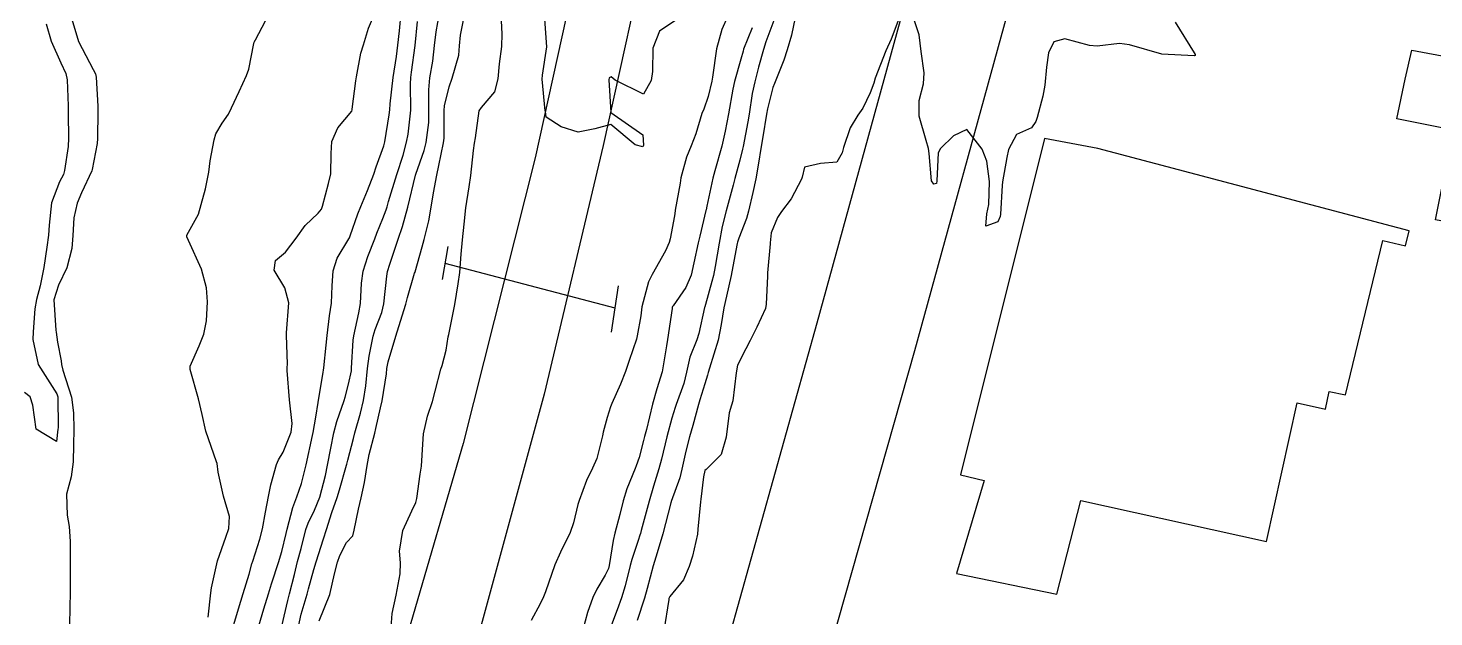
# Model space of a CAD drawing. Header units: metres. Extents: x 298520 to 308411, y 7433745 to 7450750.
# Drawn here: x 300859.5 to 300946.3, y 7447151.6 to 7447188 of the extents above; entities that cross this region are included whole.
import ezdxf

# ---------------------------------------------------------------- set-up
doc = ezdxf.new("R2010")
doc.units = ezdxf.units.M
doc.header["$LTSCALE"] = 10
for name, color, linetype in [('Curvas de Nivel 1m', 11, 'Continuous'), ('Curvas de Nivel 5m', 15, 'Continuous'), ('Edificações', 30, 'Continuous'), ('Linha Férrea', 251, 'TRACKS'), ('Pórtico', 62, 'Continuous'), ('Vias Primárias', 230, 'Continuous')]:
    doc.layers.add(name, color=color, linetype=linetype)
doc.linetypes.add('TRACKS', pattern='A,0.15,[130,ltypeshp.shx,S=0.25,R=0,X=0,Y=0],0.15', length=0.3)

msp = doc.modelspace()

# ---------------------------------------------------------------- linework, layer by layer
at = {"layer": 'Curvas de Nivel 1m', "flags": 128}
for points, elevation in [([(300873.721, 7447151.064), (300874.044, 7447152.12), (300874.323, 7447153.058), (300874.506, 7447153.67), (300874.957, 7447155.052), (300875, 7447155.187), (300875.142, 7447155.676), (300875.422, 7447156.784), (300875.477, 7447157.047), (300875.826, 7447158.394), (300876.065, 7447159.041), (300876.361, 7447159.873), (300876.66, 7447161.028), (300877.049, 7447162.841), (300877.08, 7447163.022), (300877.243, 7447163.98), (300877.387, 7447164.883), (300877.411, 7447165.018), (300877.681, 7447166.612), (300877.741, 7447167.015), (300877.895, 7447168.416), (300877.942, 7447169.014), (300878.099, 7447170.228), (300878.211, 7447171.011), (300878.264, 7447172.086), (300878.315, 7447173.01), (300878.562, 7447173.807), (300879.29, 7447175.001), (300879.321, 7447175.053), (300879.376, 7447175.179), (300879.851, 7447176.54), (300880.022, 7447176.994), (300880.432, 7447177.971), (300880.826, 7447178.986), (300880.974, 7447179.438), (300881.441, 7447180.744), (300881.501, 7447180.979), (300881.783, 7447182.66), (300881.813, 7447182.975), (300881.837, 7447183.335), (300882.021, 7447184.972), (300882.222, 7447186.26), (300882.319, 7447186.968), (300882.41, 7447187.845), (300882.525, 7447188.965)], 671), ([(300876.182, 7447151.039), (300876.35, 7447151.788), (300876.705, 7447153.034), (300876.794, 7447153.355), (300877.128, 7447154.549), (300877.276, 7447155.028), (300877.73, 7447156.446), (300877.91, 7447157.019), (300878.244, 7447158.084), (300878.56, 7447159.009), (300878.711, 7447159.484), (300879.14, 7447161.001), (300879.154, 7447161.06), (300879.216, 7447161.303), (300879.565, 7447162.661), (300879.659, 7447162.996), (300880.015, 7447164.222), (300880.198, 7447164.991), (300880.345, 7447165.911), (300880.444, 7447166.988), (300880.532, 7447167.746), (300880.784, 7447168.985), (300880.904, 7447169.387), (300881.318, 7447170.45), (300881.458, 7447170.978), (300881.637, 7447172.688), (300881.68, 7447172.975), (300881.815, 7447173.431), (300882.336, 7447174.966), (300882.598, 7447175.749), (300882.937, 7447176.957), (300883.408, 7447178.936), (300883.423, 7447178.981), (300883.937, 7447180.446), (300884.055, 7447180.944), (300884.222, 7447182.182), (300884.237, 7447182.942), (300884.223, 7447184.205), (300884.296, 7447184.942), (300884.466, 7447185.983), (300884.577, 7447186.939), (300884.683, 7447187.786), (300884.885, 7447188.937)], 673), ([(300877.453, 7447151.381), (300878.116, 7447153.015), (300878.408, 7447154.293), (300878.581, 7447155.008), (300878.723, 7447155.423), (300879.151, 7447156.222), (300879.523, 7447156.631), (300879.62, 7447156.995), (300879.875, 7447158.294), (300880.04, 7447158.991), (300880.245, 7447159.942), (300880.415, 7447160.988), (300880.538, 7447161.668), (300880.885, 7447162.983), (300880.952, 7447163.267), (300881.249, 7447164.554), (300881.345, 7447164.979), (300881.612, 7447166.641), (300881.635, 7447166.975), (300881.712, 7447167.398), (300882.189, 7447168.967), (300882.591, 7447170.237), (300882.801, 7447170.958), (300882.909, 7447171.377), (300883.352, 7447172.881), (300883.374, 7447172.928), (300883.38, 7447172.95), (300883.823, 7447174.491), (300883.943, 7447174.944), (300884.235, 7447176.097), (300884.379, 7447176.94), (300884.511, 7447177.84), (300884.715, 7447178.937), (300884.846, 7447179.519), (300885.137, 7447180.933), (300885.167, 7447181.213), (300885.183, 7447182.933), (300885.202, 7447183.206), (300885.488, 7447184.39), (300885.672, 7447184.927), (300886.086, 7447186.35), (300886.132, 7447186.921), (300886.189, 7447187.58), (300886.445, 7447188.916)], 674), ([(300899.54, 7447188.54), (300898.475, 7447187.83), (300898.072, 7447186.782), (300898.045, 7447185.329), (300897.954, 7447184.783), (300897.484, 7447183.942), (300895.738, 7447184.808), (300895.495, 7447185.015), (300895.371, 7447184.935), (300895.35, 7447184.811), (300895.473, 7447182.81), (300897.452, 7447181.429), (300897.487, 7447180.789), (300897.442, 7447180.675), (300896.966, 7447180.795), (300895.462, 7447182.06), (300894.48, 7447181.798), (300893.454, 7447181.586), (300892.395, 7447181.91), (300891.468, 7447182.503), (300891.431, 7447182.86), (300891.424, 7447182.91), (300891.226, 7447184.863), (300891.244, 7447185.116), (300891.523, 7447186.86), (300891.381, 7447188.862)], 676), ([(300862.179, 7447188.561), (300862.582, 7447187.199), (300863.497, 7447185.454), (300863.636, 7447185.189), (300863.685, 7447184.994), (300863.789, 7447183.187), (300863.788, 7447182.867), (300863.76, 7447181.187), (300863.732, 7447180.895), (300863.424, 7447179.271), (300863.407, 7447179.206), (300863.405, 7447179.19), (300862.771, 7447177.835), (300862.501, 7447177.199), (300862.302, 7447176.288), (300862.235, 7447175.201), (300862.168, 7447174.399), (300861.86, 7447173.205), (300861.342, 7447172.138), (300861.067, 7447171.223), (300861.181, 7447169.345), (300861.2, 7447169.221), (300861.297, 7447168.599), (300861.516, 7447167.447), (300861.541, 7447167.216), (300861.622, 7447166.871), (300862.144, 7447165.207), (300862.284, 7447164.245), (300862.296, 7447163.204), (300862.283, 7447162.264), (300862.265, 7447161.204), (300862.125, 7447160.28), (300861.841, 7447159.21), (300861.88, 7447157.92), (300862.006, 7447157.207), (300862.076, 7447156.279), (300862.079, 7447155.206), (300862.065, 7447154.148), (300862.063, 7447153.206), (300862.043, 7447152.147), (300862.031, 7447151.206)], 669), ([(300870.597, 7447151.606), (300870.76, 7447153.104), (300870.803, 7447153.417), (300871.131, 7447154.915), (300871.182, 7447155.099), (300871.696, 7447156.55), (300871.871, 7447157.089), (300871.908, 7447157.827), (300871.541, 7447159.095), (300871.205, 7447160.581), (300871.144, 7447161.101), (300871.112, 7447161.203), (300870.45, 7447163.108), (300870.223, 7447164.131), (300869.996, 7447165.113), (300869.491, 7447166.907), (300869.494, 7447167.118), (300870.037, 7447168.371), (300870.318, 7447169.11), (300870.502, 7447169.921), (300870.562, 7447171.108), (300870.493, 7447171.957), (300870.194, 7447173.112), (300869.371, 7447174.883), (300869.283, 7447175.121), (300869.285, 7447175.21), (300869.377, 7447175.411), (300869.994, 7447176.514), (300870.17, 7447177.112), (300870.439, 7447178.083), (300870.633, 7447179.108), (300870.725, 7447179.812), (300870.966, 7447181.105), (300871.071, 7447181.481), (300871.459, 7447182.144), (300871.854, 7447182.707), (300872.03, 7447183.092), (300872.505, 7447184.106), (300872.971, 7447185.078), (300873.1, 7447185.473), (300873.422, 7447187.071), (300873.446, 7447187.148), (300873.525, 7447187.3), (300874.14, 7447188.461)], 669), ([(300875.154, 7447151.049), (300875.521, 7447152.634), (300875.622, 7447153.045), (300875.922, 7447154.245), (300876.124, 7447155.04), (300876.333, 7447155.85), (300876.637, 7447157.035), (300876.774, 7447157.427), (300877.175, 7447158.213), (300877.494, 7447159.025), (300877.844, 7447160.373), (300877.974, 7447161.012), (300878.172, 7447162.062), (300878.362, 7447163.009), (300878.541, 7447163.706), (300878.99, 7447165.003), (300879.055, 7447165.203), (300879.268, 7447166.007), (300879.442, 7447166.837), (300879.461, 7447166.998), (300879.561, 7447168.736), (300879.594, 7447168.997), (300879.894, 7447170.417), (300880.001, 7447170.993), (300880.074, 7447172.26), (300880.166, 7447172.992), (300880.457, 7447173.894), (300880.882, 7447174.985), (300881.021, 7447175.34), (300881.392, 7447176.253), (300881.592, 7447176.785), (300881.647, 7447176.976), (300881.739, 7447177.307), (300882.256, 7447178.968), (300882.64, 7447180.167), (300882.848, 7447180.959), (300882.949, 7447181.459), (300883.122, 7447182.955), (300883.091, 7447184.558), (300883.111, 7447184.956), (300883.159, 7447185.294), (300883.382, 7447186.952), (300883.538, 7447188.417)], 672), ([(300904.199, 7447188.037), (300903.677, 7447186.708), (300903.638, 7447186.583), (300903.507, 7447186.107), (300903.119, 7447184.716), (300903.018, 7447184.247), (300902.739, 7447182.721), (300902.534, 7447181.647), (300902.332, 7447180.727), (300901.894, 7447179.199), (300901.767, 7447178.735), (300901.406, 7447177.006), (300901.355, 7447176.789), (300901.343, 7447176.741), (300900.96, 7447175.164), (300900.869, 7447174.745), (300900.603, 7447173.505), (300900.426, 7447172.749), (300900.109, 7447171.985), (300899.324, 7447170.856), (300899.282, 7447170.802), (300899.267, 7447170.761), (300899.257, 7447170.695), (300898.969, 7447168.765), (300898.92, 7447168.387), (300898.641, 7447166.77), (300898.318, 7447165.723), (300898.055, 7447164.778), (300897.67, 7447163.216), (300897.554, 7447162.785), (300897.49, 7447162.525), (300897.213, 7447161.48), (300897.043, 7447160.954), (300896.974, 7447160.792), (300896.455, 7447159.533), (300896.235, 7447158.799), (300896.022, 7447157.954), (300895.725, 7447156.804), (300895.62, 7447156.341), (300895.362, 7447154.808), (300895.318, 7447154.622), (300895.127, 7447154.196), (300894.598, 7447153.335), (300894.363, 7447152.817), (300894.034, 7447151.89), (300893.749, 7447150.823)], 674), ([(300905.54, 7447188.487), (300905.053, 7447187.161), (300904.899, 7447186.696), (300904.589, 7447185.612), (300904.358, 7447184.701), (300904.204, 7447183.984), (300904.013, 7447182.705), (300903.938, 7447182.233), (300903.649, 7447180.708), (300903.613, 7447180.537), (300903.434, 7447179.845), (300903.123, 7447178.715), (300903.023, 7447178.32), (300902.6, 7447176.722), (300902.359, 7447175.754), (300902.161, 7447174.728), (300901.914, 7447173.287), (300901.809, 7447172.733), (300901.72, 7447172.362), (300901.326, 7447170.931), (300901.273, 7447170.791), (300901.258, 7447170.741), (300900.916, 7447169.135), (300900.783, 7447168.745), (300900.357, 7447167.684), (300900.151, 7447166.751), (300899.978, 7447166.047), (300899.501, 7447164.758), (300899.436, 7447164.574), (300899.244, 7447163.901), (300898.935, 7447162.764), (300898.601, 7447161.38), (300898.442, 7447160.771), (300898.112, 7447159.696), (300897.837, 7447158.78), (300897.349, 7447156.971), (300897.304, 7447156.788), (300897.268, 7447156.682), (300897.156, 7447156.344), (300896.765, 7447155.167), (300896.673, 7447154.795), (300896.365, 7447153.553), (300896.126, 7447152.8), (300895.855, 7447152.053), (300895.387, 7447150.807)], 673), ([(300906.85, 7447188.677), (300906.627, 7447187.578), (300906.361, 7447186.682), (300906.15, 7447186.041), (300905.619, 7447184.689), (300905.58, 7447184.601), (300905.489, 7447184.342), (300905.144, 7447183.026), (300905.084, 7447182.694), (300904.854, 7447181.293), (300904.764, 7447180.697), (300904.582, 7447179.548), (300904.429, 7447178.7), (300904.254, 7447177.862), (300903.986, 7447176.704), (300903.859, 7447176.242), (300903.378, 7447175.027), (300903.299, 7447174.786), (300903.282, 7447174.711), (300903.265, 7447174.605), (300902.915, 7447172.717), (300902.609, 7447171.445), (300902.445, 7447170.723), (300902.294, 7447169.707), (300902.104, 7447168.728), (300901.557, 7447167.007), (300901.49, 7447166.737), (300901.453, 7447166.565), (300901.272, 7447166.029), (300900.966, 7447165.034), (300900.886, 7447164.744), (300900.532, 7447163.456), (300900.337, 7447162.749), (300900.103, 7447161.868), (300899.863, 7447160.753), (300899.732, 7447160.22), (300899.206, 7447158.76), (300899.199, 7447158.744), (300899.182, 7447158.676), (300898.689, 7447156.767), (300898.329, 7447155.588), (300898.084, 7447154.776), (300897.721, 7447153.383), (300897.559, 7447152.783), (300897.099, 7447151.394)], 672), ([(300913.272, 7447188.594), (300912.784, 7447187.341), (300912.454, 7447186.606), (300911.811, 7447184.93), (300911.718, 7447184.617), (300911.487, 7447184.008), (300911.032, 7447183.07), (300910.739, 7447182.627), (300910.248, 7447181.845), (300909.844, 7447180.636), (300909.76, 7447180.316), (300909.434, 7447179.723), (300908.433, 7447179.655), (300907.43, 7447179.427), (300907.29, 7447178.806), (300907.259, 7447178.672), (300906.614, 7447177.475), (300906.019, 7447176.684), (300905.771, 7447176.312), (300905.383, 7447175.365), (300905.324, 7447174.741), (300905.32, 7447174.691), (300905.156, 7447172.891), (300905.142, 7447172.692), (300905.07, 7447170.949), (300905.022, 7447170.693), (300904.483, 7447169.527), (300904.08, 7447168.702), (300903.813, 7447168.189), (300903.288, 7447167.183), (300903.213, 7447166.711), (300903, 7447164.971), (300902.932, 7447164.715), (300902.777, 7447164.246), (300902.596, 7447162.726), (300902.292, 7447161.654), (300901.358, 7447160.738), (300901.275, 7447160.666), (300901.198, 7447160.293), (300901.024, 7447158.902), (300901.009, 7447158.742), (300900.855, 7447157.054), (300900.82, 7447156.743), (300900.516, 7447155.373), (300900.316, 7447154.748), (300899.959, 7447153.917), (300899.114, 7447152.889), (300899.064, 7447152.761), (300899.054, 7447152.703), (300898.746, 7447150.765)], 671), ([(300930.339, 7447188.392), (300931.515, 7447186.491), (300931.574, 7447186.379), (300931.571, 7447186.321), (300931.512, 7447186.3), (300929.513, 7447186.4), (300927.521, 7447186.983), (300926.887, 7447187.072), (300925.52, 7447186.891), (300925.04, 7447186.937), (300923.526, 7447187.346), (300922.832, 7447187.178), (300922.511, 7447186.49), (300922.392, 7447185.603), (300922.285, 7447184.492), (300922.165, 7447183.814), (300921.816, 7447182.497), (300921.732, 7447182.235), (300921.463, 7447181.851), (300920.524, 7447181.442), (300920.03, 7447180.514), (300919.927, 7447180.026), (300919.674, 7447178.517), (300919.651, 7447178.286), (300919.543, 7447176.518), (300919.527, 7447176.383), (300919.388, 7447176.04), (300918.639, 7447175.785), (300918.696, 7447176.53), (300918.822, 7447177.108), (300918.863, 7447178.528), (300918.693, 7447179.789), (300918.412, 7447180.535), (300917.461, 7447181.748), (300916.646, 7447181.367), (300915.833, 7447180.566), (300915.703, 7447180.305), (300915.615, 7447178.568), (300915.585, 7447178.403), (300915.42, 7447178.369), (300915.282, 7447178.572), (300915.129, 7447180.263), (300915.101, 7447180.573), (300914.957, 7447181.068), (300914.513, 7447182.58), (300914.527, 7447183.535), (300914.793, 7447184.577), (300914.833, 7447185.243), (300914.651, 7447186.579), (300914.512, 7447187.596), (300914.2, 7447188.583)], 671)]:
    msp.add_lwpolyline(points, dxfattribs=dict(at, elevation=elevation))
at = {"layer": 'Curvas de Nivel 5m', "flags": 128}
for points, elevation in [([(300872.16, 7447151.084), (300872.623, 7447152.593), (300872.764, 7447153.075), (300873.125, 7447154.264), (300873.303, 7447154.896), (300873.357, 7447155.068), (300873.793, 7447156.424), (300873.953, 7447157.062), (300874.136, 7447158.097), (300874.313, 7447159.059), (300874.47, 7447159.781), (300874.823, 7447161.054), (300874.939, 7447161.33), (300875.22, 7447161.804), (300875.714, 7447163.043), (300875.777, 7447163.581), (300875.617, 7447165.045), (300875.468, 7447166.859), (300875.475, 7447167.047), (300875.491, 7447167.253), (300875.428, 7447169.048), (300875.444, 7447169.187), (300875.583, 7447171.046), (300875.337, 7447171.963), (300874.676, 7447173.057), (300874.757, 7447173.658), (300875.364, 7447174.176), (300876.032, 7447175.04), (300876.593, 7447175.824), (300877.396, 7447176.577), (300877.592, 7447176.826), (300877.662, 7447177.017), (300878.026, 7447178.405), (300878.18, 7447179.012), (300878.191, 7447180.257), (300878.24, 7447181.012), (300878.611, 7447181.853), (300879.471, 7447182.88), (300879.496, 7447182.976), (300879.497, 7447183), (300879.727, 7447184.761), (300879.756, 7447184.997), (300880.037, 7447186.472), (300880.183, 7447186.993), (300880.509, 7447188.015), (300880.907, 7447188.986)], 670), ([(300881.893, 7447150.968), (300881.972, 7447151.837), (300882.207, 7447152.964), (300882.451, 7447154.285), (300882.469, 7447154.96), (300882.419, 7447155.685), (300882.617, 7447156.958), (300883.175, 7447158.182), (300883.424, 7447158.704), (300883.487, 7447158.947), (300883.697, 7447160.453), (300883.767, 7447160.944), (300883.864, 7447162.306), (300883.905, 7447162.943), (300884.154, 7447164.031), (300884.457, 7447164.938), (300884.613, 7447165.586), (300884.972, 7447166.933), (300885.05, 7447167.168), (300885.295, 7447168.114), (300885.429, 7447168.929), (300885.459, 7447169.083), (300885.826, 7447170.925), (300886.047, 7447172.218), (300886.14, 7447172.922), (300886.236, 7447174.049), (300886.318, 7447174.921), (300886.405, 7447175.902), (300886.51, 7447176.913), (300886.72, 7447178.215), (300886.823, 7447178.909), (300886.979, 7447180.447), (300887.056, 7447180.906), (300887.112, 7447181.241), (300887.345, 7447182.902), (300887.475, 7447183.116), (300888.298, 7447184.079), (300888.507, 7447184.89), (300888.595, 7447185.801), (300888.738, 7447186.888), (300888.756, 7447187.663), (300888.699, 7447188.888)], 675), ([(300860.596, 7447188.287), (300860.893, 7447187.219), (300861.503, 7447185.869), (300861.796, 7447185.207), (300861.878, 7447184.818), (300861.941, 7447183.205), (300861.957, 7447182.714), (300861.977, 7447181.205), (300861.938, 7447180.705), (300861.728, 7447179.207), (300861.654, 7447178.974), (300861.416, 7447178.51), (300860.914, 7447177.217), (300860.764, 7447175.838), (300860.732, 7447175.22), (300860.628, 7447174.484), (300860.441, 7447173.224), (300860.207, 7447172.092), (300859.99, 7447171.233), (300859.893, 7447170.665), (300859.792, 7447169.235), (300859.767, 7447168.767), (300860.101, 7447167.232), (300861.256, 7447165.412), (300861.312, 7447165.219), (300861.321, 7447163.306), (300861.316, 7447163.219), (300861.225, 7447162.47), (300859.975, 7447163.233), (300859.772, 7447164.71), (300859.601, 7447165.237), (300859.257, 7447165.502)], 670), ([(300902.669, 7447188.723), (300902.323, 7447187.936), (300902.008, 7447186.733), (300901.752, 7447184.992), (300901.704, 7447184.737), (300901.483, 7447183.791), (300901.208, 7447183.01), (300901.097, 7447182.744), (300900.722, 7447181.479), (300900.444, 7447180.75), (300900.144, 7447180.045), (300899.805, 7447178.756), (300899.745, 7447178.432), (300899.44, 7447176.76), (300899.436, 7447176.726), (300899.398, 7447176.423), (300899.141, 7447174.999), (300899.071, 7447174.765), (300898.85, 7447174.25), (300898.034, 7447172.78), (300897.804, 7447172.326), (300897.396, 7447170.789), (300897.317, 7447170.231), (300897.105, 7447168.992), (300897.051, 7447168.793), (300896.612, 7447167.474), (300896.383, 7447166.799), (300896.073, 7447166), (300895.527, 7447164.807), (300895.447, 7447164.612), (300895.244, 7447163.941), (300895.004, 7447163.044), (300894.959, 7447162.813), (300894.616, 7447161.412), (300894.337, 7447160.819), (300893.96, 7447160.057), (300893.515, 7447158.827), (300893.437, 7447158.57), (300893.169, 7447157.445), (300892.967, 7447156.833), (300892.359, 7447155.627), (300892.016, 7447154.847), (300891.432, 7447153.171), (300891.318, 7447152.857), (300891.109, 7447152.433), (300890.554, 7447151.41)], 675)]:
    msp.add_lwpolyline(points, dxfattribs=dict(at, elevation=elevation))
at = {"layer": 'Edificações'}
for points in [[(300944.959, 7447186.656), (300951.902, 7447185.359), (300952.046, 7447186.127), (300957.996, 7447184.937), (300958.16, 7447185.754), (300961.646, 7447184.605), (300961.211, 7447183.287), (300962.477, 7447182.869), (300961.48, 7447177.122), (300958.785, 7447177.589), (300957.761, 7447171.867), (300959.504, 7447171.555), (300958.788, 7447166.001), (300946.814, 7447168.09), (300947.73, 7447173.583), (300949.498, 7447173.288), (300949.872, 7447175.526), (300946.427, 7447176.16), (300947.64, 7447182.225), (300947.33, 7447182.287), (300947.227, 7447181.774), (300944.033, 7447182.412), (300944.54, 7447184.859)], [(300922.268, 7447181.203), (300917.068, 7447160.413), (300918.533, 7447160.046), (300916.835, 7447154.309), (300923.019, 7447153.034), (300924.51, 7447158.823), (300935.97, 7447156.284), (300937.869, 7447164.857), (300939.62, 7447164.469), (300939.859, 7447165.547), (300940.864, 7447165.346), (300943.173, 7447174.886), (300944.562, 7447174.55), (300944.79, 7447175.492), (300925.557, 7447180.583)]]:
    msp.add_lwpolyline(points, close=True, dxfattribs=at)
at = {"layer": 'Linha Férrea', "flags": 128}
for points in [[(298729.261, 7450749.95), (298734.809, 7450730.65), (298742.343, 7450703.451), (298750.119, 7450676.237), (298757.889, 7450649.199), (298765.189, 7450623.712), (298769.985, 7450606.424), (298776.494, 7450583.287), (298783.055, 7450560.248), (298788.164, 7450542.214), (298793.821, 7450521.584), (298798.125, 7450506.606), (298804.386, 7450484.418), (298809.295, 7450466.837), (298814.551, 7450448.858), (298819.559, 7450431.225), (298826.267, 7450408.649), (298831.926, 7450389.314), (298837.135, 7450370.779), (298842.092, 7450352.398), (298847.802, 7450331.823), (298852.149, 7450316.412), (298858.34, 7450294.769), (298862.969, 7450278.965), (298867.952, 7450260.088), (298870.924, 7450249.95), (298873.722, 7450238.982), (298878.355, 7450222.697), (298882.025, 7450210.358), (298885.603, 7450197.651), (298890.189, 7450181.049), (298894.637, 7450166.006), (298898.995, 7450149.812), (298904.361, 7450131.79), (298908.122, 7450117.709), (298911.93, 7450103.946), (298916.104, 7450089.039), (298920.554, 7450073.399), (298923.212, 7450064.319), (298926.468, 7450052.577), (298930.321, 7450038.956), (298934.723, 7450023.223), (298938.252, 7450011.622), (298941.509, 7449999.193), (298944.399, 7449989.651), (298947.701, 7449977.682), (298952.335, 7449961.49), (298956.967, 7449946.581), (298961.92, 7449929.017), (298965.909, 7449915.258), (298970.082, 7449900.905), (298973.936, 7449887.787), (298977.788, 7449874.853), (298981.549, 7449862.469), (298986.366, 7449847.197), (298989.852, 7449836.37), (298994.575, 7449822.337), (298999.437, 7449807.292), (299004.068, 7449794.269), (299008.7, 7449781.657), (299013.057, 7449770.328), (299018.285, 7449757.718), (299022.322, 7449748.037), (299026.817, 7449737.63), (299031.861, 7449726.852), (299036.814, 7449716.896), (299043.096, 7449705.205), (299047.821, 7449696.534), (299054.335, 7449685.572), (299060.664, 7449675.852), (299069.469, 7449663.104), (299077.541, 7449652.872), (299085.429, 7449643.336), (299089.832, 7449637.784), (299098.728, 7449628.561), (299107.993, 7449618.793), (299117.442, 7449610.031), (299127.077, 7449601.223), (299138.453, 7449591.782), (299150.409, 7449582.651), (299162.779, 7449573.982), (299174.004, 7449567.002), (299185.962, 7449560.295), (299199.698, 7449553.222), (299213.253, 7449547.024), (299227.033, 7449541.5), (299241.999, 7449536.525), (299258.424, 7449531.831), (299277.224, 7449527.814), (299295.935, 7449525.032), (299311.589, 7449523.57), (299326.876, 7449522.883), (299340.975, 7449522.747), (299353.572, 7449523.111), (299369.274, 7449524.069), (299382.826, 7449525.211), (299396.609, 7449526.717), (299414.178, 7449529.501), (299430.969, 7449532.603), (299440.142, 7449534.839), (299451.094, 7449537.487), (299469.666, 7449542.917), (299486.963, 7449547.755), (299510.376, 7449554.83), (299531.414, 7449561.037), (299544.903, 7449564.894), (299559.186, 7449569.068), (299590.197, 7449576.665), (299616.417, 7449582.259), (299645.03, 7449585.805), (299675.251, 7449587.635), (299705.522, 7449586.259), (299732.882, 7449582.825), (299762.581, 7449576.088), (299791.888, 7449566.944), (299816.217, 7449556.896), (299840.774, 7449544.781), (299859.676, 7449534.387), (299878.529, 7449521.308), (299897.376, 7449507.135), (299919.538, 7449486.991), (299927.658, 7449478.626), (299947.133, 7449456.962), (299961.499, 7449437.961), (299971.137, 7449424.784), (299981.869, 7449408.322), (299997.595, 7449383.682), (300016.228, 7449354.96), (300035.864, 7449324.687), (300055.136, 7449295.587), (300073.232, 7449268.397), (300085.868, 7449249.95), (300089.501, 7449244.778), (300101.211, 7449227.647), (300111.197, 7449214.14), (300124.752, 7449194.736), (300135.909, 7449179.759), (300148.296, 7449162.129), (300160.805, 7449144.566), (300173.129, 7449128.481), (300185.523, 7449112.088), (300198.402, 7449095.758), (300207.462, 7449083.98), (300220.094, 7449068.515), (300233.468, 7449051.744), (300246.778, 7449035.349), (300263.478, 7449015.076), (300277.526, 7448998.444), (300292.814, 7448981.501), (300306.688, 7448964.856), (300324.623, 7448944.393), (300340.398, 7448926.517), (300357.9, 7448907.843), (300372.755, 7448891.817), (300392.041, 7448871.054), (300410.717, 7448852.066), (300427.475, 7448834.137), (300439.245, 7448822.858), (300454.898, 7448806.525), (300473.448, 7448788.164), (300493.111, 7448768.808), (300511.705, 7448749.95), (300518.198, 7448743.612), (300525.672, 7448735.984), (300530.889, 7448730.361), (300538.141, 7448723.284), (300543.771, 7448717.624), (300548.924, 7448711.903), (300554.778, 7448706.093), (300562.444, 7448698.573), (300570.483, 7448690.198), (300580.06, 7448680.508), (300590.013, 7448670.628), (300599.102, 7448661.391), (300608.565, 7448651.702), (300616.68, 7448643.32), (300625.581, 7448633.859), (300633.62, 7448625.859), (300641.21, 7448617.858), (300649.582, 7448609.897), (300659.386, 7448599.72), (300667.387, 7448591.231), (300676.098, 7448582.784), (300683.871, 7448574.669), (300691.725, 7448567.153), (300703.33, 7448554.876), (300711.744, 7448546.351), (300718.093, 7448539.767), (300726.506, 7448530.983), (300733.153, 7448523.695), (300741.152, 7448514.418), (300747.426, 7448507.242), (300750.054, 7448504.018), (300758.169, 7448493.99), (300764.854, 7448485.238), (300772.251, 7448475.55), (300781.114, 7448462.855), (300788.178, 7448452.147), (300795.99, 7448439.115), (300802.712, 7448427.661), (300809.137, 7448414.665), (300814.959, 7448402.42), (300819.763, 7448391.601), (300824.722, 7448378.533), (300829.079, 7448366.59), (300833.249, 7448353.858), (300836.592, 7448342.438), (300839.822, 7448330.572), (300842.678, 7448317.912), (300845.758, 7448304.202), (300848.387, 7448291.169), (300849.927, 7448279.903), (300851.843, 7448266.756), (300852.632, 7448254.174), (300852.974, 7448249.95), (300853.718, 7448237.64), (300853.896, 7448226.066), (300854.164, 7448215.145), (300853.836, 7448203.832), (300853.598, 7448192.905), (300852.795, 7448182.25), (300851.991, 7448170.79), (300850.801, 7448159.302), (300849.223, 7448146.768), (300848.151, 7448135.486), (300846.96, 7448124.114), (300845.442, 7448113.546), (300844.222, 7448102.204), (300842.288, 7448090.385), (300840.978, 7448078.33), (300839.608, 7448068.386), (300838.209, 7448056.39), (300836.541, 7448045.166), (300835.023, 7448032.665), (300833.535, 7448020.341), (300832.284, 7448009.205), (300831.094, 7447998.637), (300829.874, 7447985.926), (300828.432, 7447973.713), (300826.546, 7447955.639), (300825.162, 7447943.391), (300824.986, 7447942.247), (300823.836, 7447930.96), (300822.657, 7447919.829), (300821.593, 7447909.075), (300820.243, 7447895.408), (300819.533, 7447885.934), (300818.679, 7447872.07), (300818.298, 7447858.799), (300817.927, 7447851.916), (300817.786, 7447841.862), (300817.933, 7447833.489), (300818.516, 7447815.843), (300820.361, 7447795.876), (300822.449, 7447776.733), (300825.922, 7447758.996), (300827.722, 7447750.217), (300828.687, 7447743.229), (300830.467, 7447731.539), (300833.751, 7447711.152), (300838.977, 7447681.969), (300842.161, 7447664.851), (300846.249, 7447643.566), (300856.898, 7447587.933), (300861.3, 7447564.706), (300863.731, 7447552.015), (300867.081, 7447534.8), (300870.251, 7447518.153), (300879.139, 7447471.406), (300882.717, 7447452.426), (300886.196, 7447433.436), (300890.621, 7447408.952), (300893.065, 7447393.996), (300894.895, 7447382.534), (300896.018, 7447374.923), (300897.056, 7447367.88), (300898.671, 7447355.202), (300899.884, 7447344.173), (300901.155, 7447328.57), (300902.425, 7447306.17), (300902.632, 7447290.927), (300902.643, 7447274.906), (300901.209, 7447249.806), (300899.894, 7447235.454), (300897.424, 7447214.973), (300896.24, 7447207.108, -0.017609), (300893.245, 7447191.067), (300890.79, 7447180.008), (300886.347, 7447162.337), (300883.122, 7447151.267), (300877.521, 7447133.871), (300873.858, 7447123.752), (300865.532, 7447103.056), (300859.822, 7447090.388), (300850.503, 7447071.406), (300846.315, 7447063.106), (300836.805, 7447045.834), (300827.664, 7447031.197), (300815.395, 7447013.014), (300803.069, 7446996.228), (300792.968, 7446983.245), (300781.446, 7446969.292), (300759.63, 7446945.435), (300748.36, 7446933.669), (300737.301, 7446922.447), (300720.178, 7446905.644), (300707.821, 7446893.561), (300697.057, 7446883.028), (300686.376, 7446872.224), (300676.506, 7446862.329), (300660.145, 7446845.845), (300651.989, 7446837.638), (300637.917, 7446823.835), (300624.102, 7446810.419), (300614.955, 7446801.573), (300610.107, 7446796.538), (300599.124, 7446785.64, 0.017844), (300588.776, 7446774.611), (300582.973, 7446768.596), (300572.807, 7446757.15), (300570.635, 7446754.423, -0.018804), (300566.868, 7446749.902, -0.021463), (300565.197, 7446747.771, 0.014089), (300560.744, 7446742.236), (300556.818, 7446737.065), (300549.018, 7446726.402), (300544.903, 7446720.152), (300542.989, 7446717.435), (300540.702, 7446714.014), (300534.516, 7446704.131), (300528.813, 7446694.775), (300525.37, 7446688.688), (300519.775, 7446678.443, 0.017217), (300513.559, 7446666.068), (300510.115, 7446659.471), (300505.35, 7446648.44), (300501.39, 7446638.953, 0.017957), (300498.447, 7446631.125), (300492.383, 7446614.647), (300488.086, 7446600.958), (300484.889, 7446590.082), (300482.448, 7446580.533), (300479.028, 7446566.174), (300474.999, 7446546.195), (300472.245, 7446530.076), (300469.723, 7446510.133), (300467.649, 7446494.09), (300465.343, 7446472.628), (300462.509, 7446448.283), (300460.589, 7446427.75), (300458.173, 7446403.459), (300455.716, 7446377.743), (300453.679, 7446357.578), (300451.179, 7446331.957), (300448.408, 7446302.907), (300446.096, 7446278.461), (300443.948, 7446255.986), (300443.327, 7446249.95), (300441.921, 7446236.026), (300439.714, 7446214.959), (300437.145, 7446189.663), (300434.772, 7446164.489), (300432.986, 7446145.942), (300427.675, 7446092.019), (300425.457, 7446069.071), (300422.052, 7446034.05), (300420.454, 7446017.74), (300416.946, 7445981.751), (300414.159, 7445952.95), (300410.686, 7445916.311), (300408.437, 7445891.812), (300405.718, 7445868.171), (300403.766, 7445842.739), (300401.654, 7445818.651), (300400.337, 7445806.143), (300399.876, 7445801.282), (300399.266, 7445794.558)], [(298905.363, 7450145.031), (298910.207, 7450124.873), (298915.002, 7450108.012), (298921.739, 7450085.266), (298926.98, 7450064.83), (298931.003, 7450051.742), (298934.224, 7450039.953), (298937.65, 7450027.983), (298940.458, 7450017.786), (298943.206, 7450008.624), (298945.866, 7449998.811), (298948.85, 7449988.084), (298952.218, 7449977.183), (298954.849, 7449967.637), (298957.892, 7449956.733), (298961.763, 7449943.848), (298964.896, 7449932.558), (298968.973, 7449920.293), (298972.372, 7449908.382), (298975.8, 7449896.208), (298979.287, 7449884.682), (298982.035, 7449875.079), (298985.463, 7449863.464), (298988.891, 7449853.475), (298994.252, 7449836.792), (298999.642, 7449820.007), (299004.122, 7449806.223), (299009.577, 7449791.55), (299017.072, 7449771.922), (299023.852, 7449755.78), (299031.351, 7449735.099), (299042.615, 7449714.768), (299049.157, 7449702.257), (299057.947, 7449687.795), (299067.128, 7449674.025), (299074.388, 7449663.764), (299083.266, 7449652.271), (299093.226, 7449640.21), (299104.865, 7449628.3), (299116.059, 7449616.929), (299127.188, 7449606.965), (299134.846, 7449600.398), (299146.061, 7449590.999), (299159.8, 7449581.134), (299172.881, 7449572.672), (299188.754, 7449563.553), (299203.487, 7449555.781), (299219.692, 7449548.782), (299229.285, 7449544.979), (299249.695, 7449538.196), (299264.418, 7449534.22), (299286.841, 7449530.183), (299305.276, 7449527.832), (299319.472, 7449527.113), (299340.209, 7449526.73), (299362.575, 7449527.496), (299380.335, 7449528.889), (299402.027, 7449531.43), (299418.393, 7449534.55), (299439.271, 7449538.773), (299455.546, 7449542.61), (299468.219, 7449546.447), (299486.071, 7449551.679), (299502.678, 7449556.429), (299521.873, 7449562.476), (299544.903, 7449569.511), (299558.765, 7449572.874), (299572.65, 7449576.475), (299589.389, 7449580.647), (299603.615, 7449583.903), (299623.713, 7449587.445), (299640.449, 7449589.67), (299657.813, 7449590.983), (299675.925, 7449591.554), (299694.255, 7449591.042), (299708.541, 7449590.126), (299722.182, 7449588.244), (299738.919, 7449585.56), (299759.653, 7449580.821), (299775.25, 7449576.474), (299786.436, 7449572.94), (299797.015, 7449569.282), (299807.003, 7449565.52), (299816.424, 7449561.561), (299823.596, 7449557.979), (299834.148, 7449553.022), (299842.943, 7449548.641), (299850.946, 7449544.045), (299857.58, 7449540.07), (299867.592, 7449534.039), (299879.685, 7449526.144), (299888.765, 7449519.647), (299901.686, 7449509.708), (299911.305, 7449500.703), (299920.635, 7449492.515), (299928.708, 7449484.626), (299935.814, 7449476.733), (299943.925, 7449467.258), (299951.104, 7449459.003), (299957.671, 7449450.784), (299963.484, 7449442.67), (299970.77, 7449432.303), (299976.475, 7449423.904), (299982.432, 7449414.862), (299988.891, 7449404.85), (299995.852, 7449394.443), (300002.312, 7449383.928), (300010.887, 7449370.223), (300018.781, 7449358.239), (300026.569, 7449345.892), (300033.388, 7449335.88), (300041.176, 7449324.037), (300049.358, 7449311.838), (300057.288, 7449299.745), (300065.47, 7449287.364), (300073.508, 7449275.701), (300081.011, 7449264.541), (300090.196, 7449251.298), (300091.164, 7449249.95), (300100.525, 7449236.167), (300109.403, 7449223.951), (300117.162, 7449213.187), (300127.336, 7449198.457), (300139.6, 7449181.446), (300149.952, 7449166.72), (300159.813, 7449153.466), (300168.75, 7449141.382), (300179.779, 7449126.346), (300190.932, 7449112.414), (300203.876, 7449095.222), (300217.308, 7449078.587), (300230.374, 7449062.005), (300242.887, 7449046.162), (300256.877, 7449029.774), (300272.777, 7449010.921), (300288.309, 7448992.868), (300306.303, 7448971.97), (300322.512, 7448953.54), (300337.055, 7448937.024), (300349.196, 7448923.521), (300363.433, 7448907.803), (300372.178, 7448898.27), (300387.649, 7448881.624), (300402.322, 7448866.086), (300417.298, 7448851.105), (300428.763, 7448838.962), (300440.716, 7448827.379), (300454.398, 7448813.148), (300467.461, 7448800.639), (300481.638, 7448785.533), (300502.227, 7448765.254), (300514.06, 7448753.852), (300517.826, 7448749.95), (300528.275, 7448738.976), (300540.783, 7448726.333), (300551.364, 7448715.261), (300568.358, 7448698.083), (300580.431, 7448686.447), (300591.073, 7448675.242), (300605.822, 7448659.996), (300619.827, 7448645.871), (300631.531, 7448633.85), (300641.93, 7448623.388), (300651.196, 7448614.132), (300663.21, 7448601.736), (300675.654, 7448588.967), (300686.366, 7448579.136), (300697.132, 7448567.001), (300714.307, 7448549.82), (300728.065, 7448535.254), (300742.189, 7448519.954), (300754.02, 7448506), (300763.608, 7448493.67), (300772.134, 7448482.969), (300781.594, 7448469.905), (300789.873, 7448457.453), (300798.087, 7448444.138), (300806.367, 7448430.378), (300809.353, 7448423.731), (300815.826, 7448410.715), (300822.176, 7448396.83), (300827.777, 7448382.459), (300832.26, 7448369.325), (300838.297, 7448352.647), (300842.655, 7448335.903), (300846.951, 7448318.72), (300850.061, 7448305.153), (300853.485, 7448286.05), (300855.912, 7448269.922), (300857.341, 7448249.95), (300858.33, 7448231.606), (300857.942, 7448206.205), (300856.925, 7448178.368), (300854.333, 7448156.855), (300851.333, 7448129.708), (300849.095, 7448108.502), (300845.739, 7448085.317), (300843.044, 7448064.17), (300840.396, 7448043.097), (300838.567, 7448030.951), (300837.041, 7448016.016), (300835.11, 7447994.958), (300832.975, 7447975.28), (300830.738, 7447953.623), (300829.108, 7447937.188), (300828.366, 7447933.435), (300827.045, 7447924.743), (300825.629, 7447910.191), (300824.268, 7447895.589), (300822.966, 7447881.617), (300821.953, 7447863.074), (300821.73, 7447846.352), (300821.738, 7447838.346), (300822.298, 7447822.796), (300823.264, 7447806.625), (300824.128, 7447792.391), (300826.211, 7447777.691), (300829.715, 7447760.435), (300831.501, 7447751.07), (300833.495, 7447738.255), (300836.415, 7447720.056), (300862.711, 7447579.549), (300879.787, 7447489.912), (300882.904, 7447473.371), (300886.736, 7447453.399), (300891.84, 7447425.61), (300894.824, 7447408.419), (300897.501, 7447392.308), (300900.259, 7447374.699), (300902.627, 7447356.768), (300903.989, 7447344.999), (300904.86, 7447335.88), (300905.847, 7447322.28), (300906.291, 7447313.022), (300906.573, 7447308.418), (300906.759, 7447298.893), (300906.88, 7447292.725, -0.006984), (300906.844, 7447284.829), (300906.695, 7447276.838), (300906.36, 7447267.883), (300905.744, 7447256.667), (300905.23, 7447249.95), (300904.292, 7447239.525), (300903.012, 7447227.25), (300901.034, 7447212.309), (300899.543, 7447202.921, -0.011988), (300897.909, 7447194.02), (300894.997, 7447180.769), (300891.356, 7447165.387), (300887.457, 7447151.115), (300883.301, 7447137.652), (300876.75, 7447119.219), (300874.099, 7447111.988), (300871.749, 7447106.138, -0.018309), (300868.914, 7447099.764, 0.011681), (300865.826, 7447093.061), (300860.469, 7447081.825), (300851.72, 7447064.422), (300846.208, 7447053.937), (300843.033, 7447048.479), (300836.89, 7447038.137), (300827.206, 7447022.921), (300821.11, 7447014.014), (300814.857, 7447005.089), (300809.628, 7446998.099), (300801.236, 7446986.884), (300791.122, 7446974.407), (300781.425, 7446962.969), (300774.943, 7446955.767), (300762.88, 7446942.762), (300751.299, 7446930.933), (300734.873, 7446914.565), (300727.949, 7446907.628), (300717.868, 7446897.443), (300705.6, 7446885.783), (300698.716, 7446879.048), (300668.127, 7446848.06), (300640.994, 7446821.407), (300627.442, 7446808.23), (300610.345, 7446790.697), (300597.443, 7446778.155), (300592.334, 7446772.486), (300571.229, 7446748.595), (300567.705, 7446744.65), (300564.743, 7446740.8), (300562.62, 7446737.769), (300551.356, 7446722.391), (300544.903, 7446712.981), (300541.869, 7446707.917), (300539.497, 7446704.103, 0.003437), (300530.37, 7446689.205, 0.010632), (300522.744, 7446675.931, 0.016565), (300518.05, 7446666.625, -0.011698), (300511.771, 7446653.868, 0.029635), (300510.132, 7446650.211), (300505.481, 7446638.898), (300500.314, 7446625.471), (300492.316, 7446601.197), (300488.229, 7446587.047), (300485.297, 7446575.185), (300482.347, 7446562.473), (300481.087, 7446556.089, 0.004599), (300479.148, 7446545.763), (300476.443, 7446530.265), (300474.645, 7446518.085), (300472.755, 7446502.987), (300471.297, 7446490.618), (300469.17, 7446472.092), (300467.901, 7446459.793), (300466.767, 7446449.806), (300465.445, 7446435.701), (300463.191, 7446412.592), (300462.659, 7446405.266), (300461.606, 7446397.228), (300459.608, 7446375.419), (300458.167, 7446361.3), (300456.938, 7446349.283), (300454.601, 7446324.341), (300452.383, 7446301.27), (300450.408, 7446280.731), (300448.612, 7446261.944), (300447.444, 7446249.79), (300445.943, 7446235.321), (300443.682, 7446213.965), (300443.009, 7446207.561), (300441.275, 7446189.511), (300439.198, 7446168.049), (300436.473, 7446140.607), (300434.029, 7446115.856), (300431.015, 7446085.098), (300427.797, 7446052.837), (300425.199, 7446025.415), (300423.636, 7446009.727), (300422.457, 7445994.573), (300421.615, 7445989.53), (300419.286, 7445963.664), (300415.807, 7445928.192), (300414.69, 7445917.527), (300413.782, 7445904.921), (300412.247, 7445888.391), (300411.949, 7445886.157), (300411.266, 7445881.618), (300410.692, 7445876.189), (300409.038, 7445857.286), (300407.606, 7445838.578), (300405.212, 7445812.517), (300404.532, 7445804.524), (300403.437, 7445794.141)]]:
    msp.add_lwpolyline(points, format="xyb", dxfattribs=at)
at = {"layer": 'Pórtico'}
for points in [[(300885.393, 7447174.509), (300885.055, 7447172.487)], [(300885.224, 7447173.498), (300895.72, 7447170.734)], [(300895.922, 7447172.082), (300895.72, 7447170.734), (300895.492, 7447169.214)]]:
    msp.add_lwpolyline(points, dxfattribs=at)
at = {"layer": 'Vias Primárias'}
msp.add_lwpolyline([(301062.069, 7447053.93), (301059.512, 7447048.212, -0.148103), (301055.48, 7447042.082, -0.021895), (301049.622, 7447037.618, -0.269577), (301044.354, 7447037.192), (301043.317, 7447037.688), (301033.875, 7447042.202), (300947.24, 7447083.06), (300932.767, 7447089.984), (300905.736, 7447103.102), (300904.084, 7447104.536, -0.119422), (300901.779, 7447107.779, 0.042081), (300899.627, 7447112.074, -0.378017), (300898.786, 7447114.953), (300907.365, 7447143.841), (300914.259, 7447168.088), (300920.206, 7447189.73), (300925.546, 7447210.225), (300932.177, 7447243.231), (300933.35, 7447248.437), (300935.99, 7447263.432, 0.054494), (300936.578, 7447270.661, -0.008136), (300936.548, 7447273.275)], format="xyb", dxfattribs=at)
msp.add_lwpolyline([(300926.015, 7447244.544), (300919.405, 7447211.641), (300914.12, 7447191.359), (300908.192, 7447169.784), (300901.396, 7447145.467), (300893.402, 7447118.044)], dxfattribs=at)

doc.saveas('drawing.dxf')
